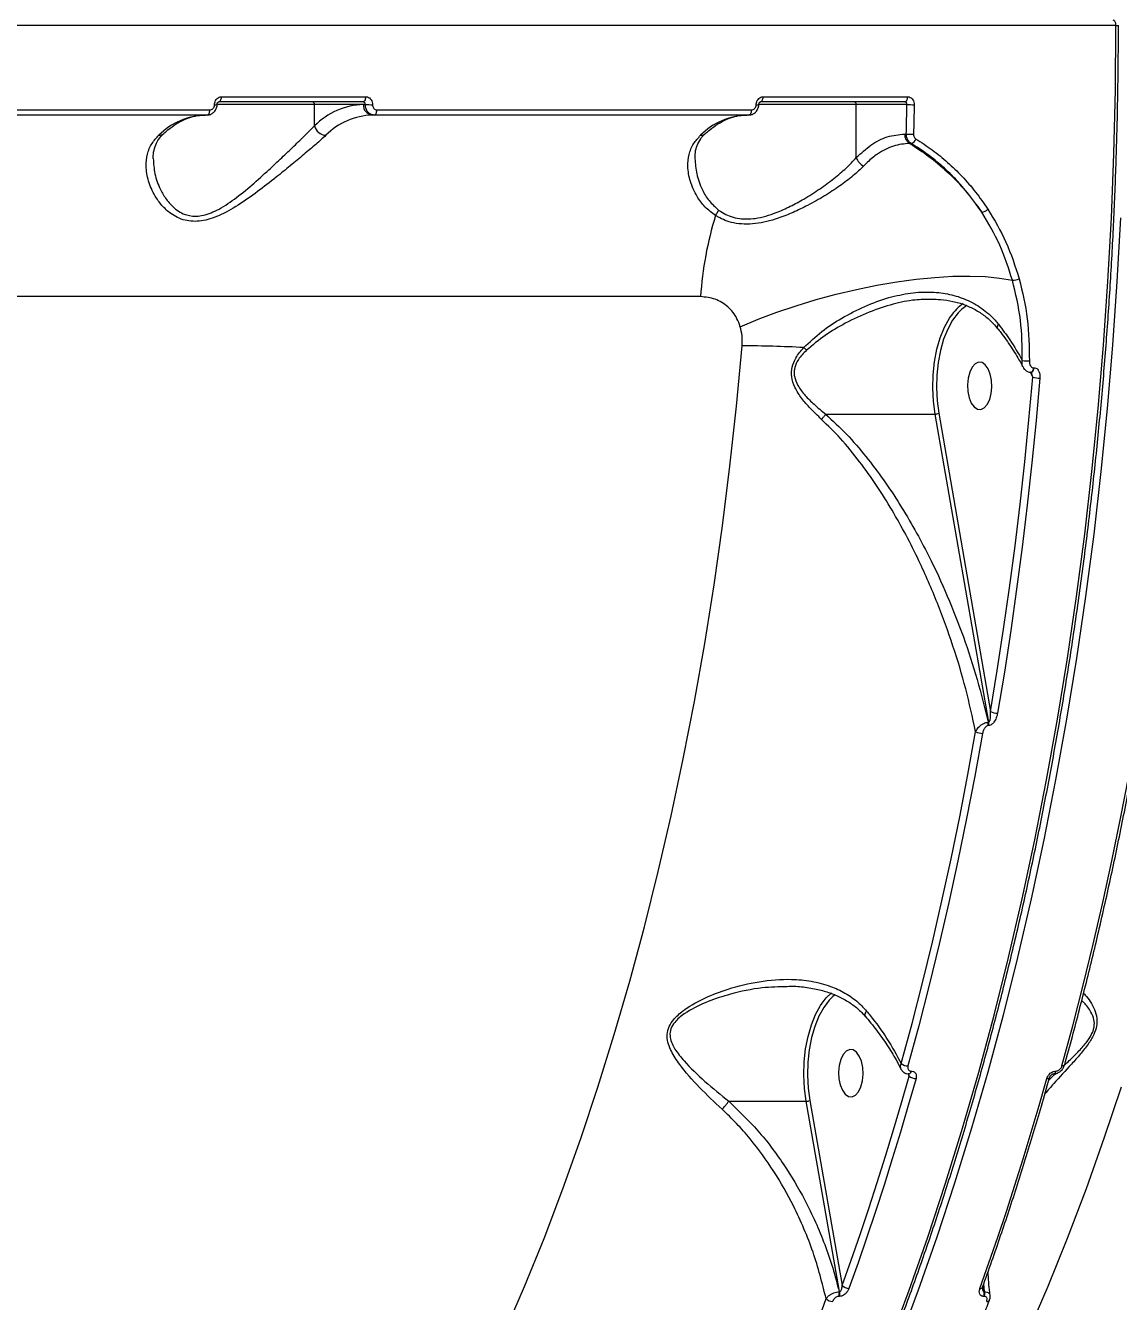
# Model space of a CAD drawing. Header units: millimetres. Extents: x -8327 to 9087, y -6583 to 5996.
# Drawn here: x 5336 to 5543.5, y -15.4 to 226.9 of the extents above; entities that cross this region are included whole.
import ezdxf

# ---------------------------------------------------------------- set-up
doc = ezdxf.new("R2010")
doc.units = ezdxf.units.MM
for name, color, linetype in [('DIKOM_ОБЪЕКТ', 7, 'Continuous'), ('DIKOM_РАЗМЕР_ЗОНА', 7, 'Continuous'), ('DIKOM_РАЗМЕР_ОБЪЕКТА', 7, 'Continuous')]:
    doc.layers.add(name, color=color, linetype=linetype)
doc.styles.add('style1', font='arial.ttf', dxfattribs={"width": 0.8})
doc.dimstyles.new('1-50', dxfattribs={"dimtxt": 300, "dimasz": 200, "dimexe": 100, "dimexo": 0, "dimgap": 100, "dimtad": 1, "dimtxsty": 'style1', "dimcen": 200, "dimclrd": 7, "dimclre": 7, "dimclrt": 7, "dimadec": 1, "dimazin": 2, "dimtfac": 1, "dimtmove": 0, "dimatfit": 2, "dimfxl": 0, "dimlwd": 25, "dimlwe": 18, "dimarcsym": 0})

# ---------------------------------------------------------------- blocks, each defined once
blk = doc.blocks.new('*D9')
at = {"layer": 'Defpoints', "color": 0, "transparency": 16777216}
for p in [(7087.37, 843.9), (-4957.59, 227.93), (7087.37, -4838.64)]:
    blk.add_point(p, dxfattribs=at)
at = {"layer": 'DIKOM_РАЗМЕР_ОБЪЕКТА', "color": 7, "lineweight": 18, "transparency": 16777216}
for p, q in [((7087.37, 843.9), (7087.37, -4938.64)), ((-4957.59, 227.93), (-4957.59, -4938.64))]:
    blk.add_line(p, q, dxfattribs=at)
at = {"layer": 'DIKOM_РАЗМЕР_ОБЪЕКТА', "color": 7, "lineweight": 25, "transparency": 16777216}
blk.add_line((-4757.59, -4838.64), (6887.37, -4838.64), dxfattribs=at)
at = {"layer": 'DIKOM_РАЗМЕР_ОБЪЕКТА', "color": 7, "transparency": 16777216}
for points in [[(-4757.59, -4805.31), (-4757.59, -4871.97), (-4957.59, -4838.64)], [(6887.37, -4805.31), (6887.37, -4871.97), (7087.37, -4838.64)]]:
    blk.add_solid(points, dxfattribs=at)
at = {"layer": 'DIKOM_РАЗМЕР_ОБЪЕКТА', "color": 7, "transparency": 16777216, "insert": (4098.94, -4585.47), "char_height": 300, "attachment_point": 5, "style": 'style1'}
blk.add_mtext('12040', dxfattribs=at)
blk = doc.blocks.new('*D12')
at = {"layer": 'Defpoints', "color": 0, "transparency": 16777216}
for p in [(-6501.58, 227.93), (9087.37, 227.93), (9087.37, -6483.3)]:
    blk.add_point(p, dxfattribs=at)
at = {"layer": 'DIKOM_РАЗМЕР_ЗОНА', "color": 7, "lineweight": 18, "transparency": 16777216}
for p, q in [((-6501.58, 227.93), (-6501.58, -6583.3)), ((9087.37, 227.93), (9087.37, -6583.3))]:
    blk.add_line(p, q, dxfattribs=at)
at = {"layer": 'DIKOM_РАЗМЕР_ЗОНА', "color": 7, "lineweight": 25, "transparency": 16777216}
blk.add_line((-6301.58, -6483.3), (8887.37, -6483.3), dxfattribs=at)
at = {"layer": 'DIKOM_РАЗМЕР_ЗОНА', "color": 7, "transparency": 16777216}
for points in [[(-6301.58, -6449.97), (-6301.58, -6516.64), (-6501.58, -6483.3)], [(8887.37, -6449.97), (8887.37, -6516.64), (9087.37, -6483.3)]]:
    blk.add_solid(points, dxfattribs=at)
at = {"layer": 'DIKOM_РАЗМЕР_ЗОНА', "color": 7, "transparency": 16777216, "insert": (2981.2, -6230.13), "char_height": 300, "attachment_point": 5, "style": 'style1'}
blk.add_mtext('15500', dxfattribs=at)

msp = doc.modelspace()

# ---------------------------------------------------------------- linework, layer by layer
at = {"layer": 'DIKOM_ОБЪЕКТ', "color": 7, "linetype": 'Continuous', "lineweight": 15}
for p, q in [((5543.049, 226.926), (5128.18, 226.926)), ((5373.201, 213.394), (5400.63, 213.394)), ((5476.061, 213.394), (5503.49, 213.394)), ((5299.864, 210.888), (5371.009, 210.888)), ((5390.888, 211.928), (5372.329, 211.928)), ((5400.115, 212.428), (5372.686, 212.428)), ((5390.888, 207.878), (5390.888, 211.928)), ((5400.156, 211.928), (5390.888, 211.928)), ((5400.516, 211.928), (5400.156, 211.928)), ((5402.725, 210.888), (5473.869, 210.888)), ((5493.748, 211.928), (5475.189, 211.928)), ((5502.975, 212.428), (5475.546, 212.428)), ((5493.748, 201.827), (5493.748, 211.928)), ((5503.376, 211.928), (5493.748, 211.928)), ((5370.495, 209.928), (5299.35, 209.928)), ((5402.21, 209.928), (5401.87, 209.928)), ((5473.355, 209.928), (5402.21, 209.928)), ((5502.938, 206.315), (5503.246, 206.315)), ((5504.161, 204.531), (5503.878, 204.531)), ((5464.181, 175.426), (5164.172, 175.426)), ((5508.13, 174.913), (5507.932, 174.905)), ((5527.26, 160.115), (5526.837, 161.089)), ((5527.428, 161.909), (5527.503, 161.909)), ((5487.938, 153.117), (5508.723, 153.117)), ((5518.89, 94.587), (5508.723, 153.117)), ((5509.395, 153.276), (5519.236, 96.628)), ((5518.786, 94.587), (5518.89, 94.587)), ((5518.89, 93.948), (5518.786, 93.948)), ((5480.995, 44.359), (5480.652, 44.343)), ((5489.715, 42.828), (5489.32, 42.504)), ((5503.782, 27.385), (5503.587, 27.831)), ((5503.72, 27.798), (5503.748, 27.798)), ((5504.174, 28.323), (5504.202, 28.323)), ((5531.178, 27.798), (5531.206, 27.798)), ((5531.631, 28.323), (5531.659, 28.323)), ((5469.543, 22.576), (5484.252, 22.576)), ((5490.593, -13.579), (5484.252, 22.576)), ((5484.924, 22.737), (5491.084, -12.383)), ((5518.112, -13.579), (5517.994, -12.008)), ((5490.527, -14.478), (5490.438, -14.478)), ((5490.505, -13.579), (5490.593, -13.579)), ((5517.829, -12.473), (5518.023, -13.579)), ((5518.044, -14.478), (5517.956, -14.478)), ((5518.023, -13.579), (5518.112, -13.579))]:
    msp.add_line(p, q, dxfattribs=at)
at = {"layer": 'DIKOM_ОБЪЕКТ', "color": 7, "linetype": 'Continuous', "lineweight": 15, "flags": 128}
for points in [[(5543.049, 226.926), (5543.039, 227.122), (5543.01, 227.31), (5542.962, 227.483), (5542.899, 227.635), (5542.82, 227.759), (5542.731, 227.852), (5542.634, 227.909), (5542.534, 227.928)], [(5500.126, -23.191), (5503.806, -13.316), (5507.336, -3.237), (5510.715, 7.036), (5513.939, 17.495), (5517.006, 28.131), (5519.912, 38.935), (5522.655, 49.899), (5525.233, 61.013), (5527.644, 72.267), (5529.886, 83.652), (5531.957, 95.159), (5533.855, 106.778), (5535.578, 118.498), (5537.125, 130.311), (5538.496, 142.206), (5539.688, 154.174), (5540.701, 166.203), (5541.533, 178.285), (5542.185, 190.408), (5542.654, 202.563), (5542.943, 214.739), (5543.049, 226.926)], [(5372.686, 212.428), (5372.784, 212.447), (5372.879, 212.501), (5372.967, 212.59), (5373.044, 212.709), (5373.108, 212.855), (5373.156, 213.022), (5373.188, 213.204), (5373.201, 213.394)], [(5400.115, 212.428), (5400.214, 212.447), (5400.308, 212.501), (5400.396, 212.59), (5400.473, 212.709), (5400.537, 212.855), (5400.586, 213.022), (5400.617, 213.204), (5400.63, 213.394)], [(5475.546, 212.428), (5475.644, 212.447), (5475.739, 212.501), (5475.827, 212.59), (5475.904, 212.709), (5475.968, 212.855), (5476.016, 213.022), (5476.048, 213.204), (5476.061, 213.394)], [(5502.975, 212.428), (5503.074, 212.447), (5503.168, 212.501), (5503.256, 212.59), (5503.333, 212.709), (5503.397, 212.855), (5503.446, 213.022), (5503.477, 213.204), (5503.49, 213.394)], [(5370.495, 209.928), (5370.592, 209.947), (5370.687, 210.001), (5370.774, 210.089), (5370.851, 210.207), (5370.915, 210.352), (5370.964, 210.518), (5370.996, 210.699), (5371.009, 210.888)], [(5402.21, 209.928), (5402.308, 209.947), (5402.402, 210.001), (5402.49, 210.089), (5402.567, 210.207), (5402.631, 210.352), (5402.679, 210.518), (5402.711, 210.699), (5402.725, 210.888)], [(5473.355, 209.928), (5473.452, 209.947), (5473.547, 210.001), (5473.634, 210.089), (5473.711, 210.207), (5473.776, 210.352), (5473.824, 210.518), (5473.856, 210.699), (5473.869, 210.888)], [(5503.246, 206.315), (5503.264, 207.017), (5503.282, 207.718), (5503.299, 208.42), (5503.316, 209.122), (5503.332, 209.823), (5503.347, 210.525), (5503.362, 211.227), (5503.376, 211.928)], [(5504.748, 211.89), (5504.733, 211.187), (5504.719, 210.483), (5504.703, 209.78), (5504.688, 209.077), (5504.671, 208.373), (5504.654, 207.67), (5504.636, 206.967), (5504.618, 206.264)], [(5543.899, 190.408), (5543.247, 178.285), (5542.415, 166.203), (5541.402, 154.174), (5540.21, 142.206), (5538.84, 130.311), (5537.292, 118.498), (5535.569, 106.778), (5533.671, 95.159), (5531.6, 83.652), (5529.358, 72.267), (5526.947, 61.013), (5524.369, 49.899), (5521.626, 38.935), (5518.72, 28.131), (5515.653, 17.495), (5512.43, 7.036), (5509.051, -3.237), (5505.52, -13.316), (5501.84, -23.191)], [(5471.714, 169.723), (5475.095, 171.129), (5478.643, 172.462), (5482.324, 173.707), (5486.101, 174.853), (5489.938, 175.888), (5493.795, 176.802), (5497.635, 177.586), (5501.421, 178.232), (5505.114, 178.734), (5508.679, 179.086), (5512.079, 179.286), (5515.282, 179.332), (5518.256, 179.223), (5520.972, 178.959), (5523.402, 178.544)], [(5513.79, 173.044), (5513.068, 172.324), (5512.029, 170.942), (5511.109, 169.268), (5510.332, 167.342), (5509.716, 165.208), (5509.274, 162.917), (5509.017, 160.522), (5508.952, 158.079), (5509.079, 155.645), (5509.395, 153.276)], [(5514.734, 173.742), (5514.204, 173.382), (5513.79, 173.044)], [(5508.723, 153.117), (5508.396, 155.559), (5508.266, 158.069), (5508.334, 160.589), (5508.599, 163.059), (5509.055, 165.422), (5509.691, 167.622), (5510.492, 169.608), (5511.44, 171.334), (5511.736, 171.775)], [(5426.907, -21.555), (5430.756, -12.617), (5434.464, -3.454), (5438.025, 5.923), (5441.438, 15.507), (5444.699, 25.289), (5447.804, 35.259), (5450.752, 45.409), (5453.538, 55.728), (5456.161, 66.207), (5458.619, 76.837), (5460.908, 87.608), (5463.027, 98.509), (5464.974, 109.53), (5466.746, 120.662), (5468.344, 131.893), (5469.763, 143.214), (5471.005, 154.613), (5472.067, 166.081)], [(5515.183, 156.219), (5515.591, 155.212), (5516.128, 154.469), (5516.751, 154.051), (5517.41, 153.99), (5518.051, 154.292), (5518.623, 154.932), (5519.078, 155.859), (5519.38, 156.997), (5519.505, 158.255), (5519.442, 159.53), (5519.197, 160.719), (5518.789, 161.726), (5518.252, 162.469), (5517.629, 162.888), (5516.97, 162.949), (5516.329, 162.647), (5515.757, 162.006), (5515.302, 161.079), (5515, 159.941), (5514.875, 158.683), (5514.938, 157.408), (5515.183, 156.219)], [(5519.236, 96.628), (5520.517, 104.42), (5521.719, 112.259), (5522.843, 120.143), (5523.887, 128.067), (5524.851, 136.03), (5525.735, 144.027), (5526.538, 152.057), (5527.26, 160.115)], [(5526.922, 161.066), (5527.058, 161.103), (5527.192, 161.217), (5527.304, 161.401), (5527.385, 161.638), (5527.428, 161.909)], [(5528.626, 159.953), (5527.902, 151.876), (5527.097, 143.827), (5526.211, 135.81), (5525.244, 127.829), (5524.198, 119.885), (5523.072, 111.983), (5521.866, 104.125), (5520.582, 96.314)], [(5502.287, 29.734), (5504.343, 37.356), (5506.317, 45.058), (5508.21, 52.837), (5510.02, 60.69), (5511.746, 68.613), (5513.389, 76.604), (5514.946, 84.658), (5516.418, 92.773)], [(5517.725, 92.474), (5516.25, 84.341), (5514.688, 76.269), (5513.042, 68.261), (5511.312, 60.32), (5509.498, 52.45), (5507.602, 44.653), (5505.623, 36.934), (5503.563, 29.295)], [(5532.809, 29.295), (5534.869, 36.934), (5536.848, 44.653), (5538.745, 52.45), (5540.559, 60.32), (5542.289, 68.261), (5543.935, 76.269), (5545.496, 84.341), (5546.971, 92.474)], [(5484.252, 22.576), (5483.925, 25.018), (5483.795, 27.528), (5483.863, 30.048), (5484.127, 32.518), (5484.583, 34.881), (5485.219, 37.081), (5486.021, 39.067), (5486.969, 40.793), (5487.265, 41.234)], [(5489.32, 42.504), (5488.598, 41.784), (5487.558, 40.402), (5486.639, 38.728), (5485.862, 36.802), (5485.245, 34.669), (5484.804, 32.378), (5484.547, 29.983), (5484.481, 27.539), (5484.608, 25.105), (5484.924, 22.737)], [(5487.265, 41.234), (5488.041, 42.218), (5489.017, 43.155)], [(5490.712, 25.678), (5491.12, 24.672), (5491.657, 23.929), (5492.28, 23.51), (5492.939, 23.449), (5493.58, 23.751), (5494.151, 24.391), (5494.607, 25.318), (5494.909, 26.457), (5495.034, 27.714), (5494.971, 28.989), (5494.726, 30.178), (5494.318, 31.185), (5493.781, 31.928), (5493.158, 32.347), (5492.499, 32.408), (5491.857, 32.106), (5491.286, 31.466), (5490.831, 30.539), (5490.529, 29.4), (5490.404, 28.143), (5490.466, 26.868), (5490.712, 25.678)], [(5533.319, 29.502), (5533.315, 29.488), (5533.271, 29.422), (5533.196, 29.368), (5533.091, 29.328), (5532.961, 29.304), (5532.809, 29.295)], [(5491.084, -12.383), (5492.796, -7.566), (5494.472, -2.703), (5496.114, 2.205), (5497.719, 7.157), (5499.289, 12.152), (5500.823, 17.189), (5502.321, 22.267), (5503.782, 27.385)], [(5505.092, 26.907), (5503.627, 21.776), (5502.126, 16.686), (5500.588, 11.637), (5499.014, 6.63), (5497.404, 1.666), (5495.759, -3.254), (5494.079, -8.128), (5492.363, -12.957)], [(5517.221, -12.957), (5518.937, -8.128), (5520.617, -3.254), (5522.262, 1.666), (5523.872, 6.63), (5525.446, 11.637), (5526.984, 16.686), (5528.485, 21.776), (5529.95, 26.907)], [(5544.044, 25.289), (5540.784, 15.507), (5537.371, 5.923), (5533.81, -3.454), (5530.102, -12.617), (5526.253, -21.555), (5522.265, -30.261), (5518.142, -38.727), (5513.888, -46.946), (5509.507, -54.908), (5505.002, -62.607), (5500.379, -70.036), (5495.642, -77.188), (5490.794, -84.055), (5485.841, -90.633), (5480.786, -96.914), (5475.636, -102.893), (5471.072, -107.853)]]:
    msp.add_lwpolyline(points, dxfattribs=at)
at = {"layer": 'DIKOM_ОБЪЕКТ', "color": 7, "linetype": 'Continuous', "lineweight": 15}
for centre, radius, start, end in [((5543.195, 266.855), 39.929, 269.78939, 270.48526), ((5372.036, 214.37), 2.484, 266.56077, 277.78498), ((5390.42, 211.961), 0.469, 356.00706, 85.21015), ((5400.654, 198.16), 13.777, 92.07063, 135.14173), ((5402.025, 211.795), 1.873, 175.92775, 265.27287), ((5401.839, 234.794), 22.903, 266.6891, 270.12282), ((5474.897, 214.337), 2.451, 266.49323, 277.8568), ((5493.28, 211.961), 0.469, 355.97245, 85.24477), ((5504.699, 234.805), 22.915, 266.68997, 270.12194), ((5370.629, 196.815), 13.122, 92.07246, 135.14082), ((5402.345, 196.814), 13.123, 92.07238, 135.13863), ((5473.489, 196.815), 13.122, 92.07338, 135.13991), ((5361.364, 207.383), 1.313, 268.43951, 311.71144), ((5393.195, 208.441), 2.375, 193.70967, 266.33376), ((5464.224, 207.385), 1.315, 268.44819, 311.6834), ((5504.993, 206.259), 2.057, 178.42247, 237.13752), ((5504.569, 223.225), 16.961, 265.52841, 270.16548), ((5503.83, 205.791), 1.303, 284.71695, 341.11229), ((5496.168, 202.552), 2.527, 196.69195, 246.20847), ((5464.788, 192.749), 2.943, 319.42283, 342.82335), ((5517.399, 193.373), 1.894, 274.8166, 314.9009), ((5531.536, 170.968), 67.503, 162.8835, 176.21299), ((5523.54, 181.249), 2.708, 267.06955, 295.28853), ((5518.863, 167.017), 8.569, 124.12492, 146.27484), ((5471.639, -61.742), 227.823, 86.94607, 89.89241), ((5459.812, 141.53), 34.078, 44.09845, 45.31336), ((5526.229, 168), 4.797, 258.58107, 274.54512), ((5526.658, 161.833), 0.848, 295.64383, 5.15194), ((5528.582, 165.424), 5.471, 256.02236, 270.46193), ((5508.738, 154.548), 1.431, 269.37909, 297.34231), ((5516.911, 94.267), 1.902, 350.33693, 9.66307), ((5517.015, 94.267), 1.902, 350.33693, 9.66307), ((5520.55, 99.224), 2.909, 243.15511, 270.63508), ((5517.711, 95.422), 2.948, 243.97553, 270.26014), ((5503.567, 31.381), 2.086, 232.1733, 269.89666), ((5503.577, 28.379), 0.599, 284.18126, 354.63009), ((5503.614, 28.375), 0.59, 282.51665, 354.9803), ((5505.081, 28.909), 2.002, 229.54902, 270.29306), ((5530.042, 27.408), 0.51, 259.5067, 324.916), ((5531.04, 28.376), 0.593, 283.09357, 354.88246), ((5531.065, 28.378), 0.597, 283.8904, 354.74267), ((5484.267, 23.994), 1.418, 269.37327, 297.58986), ((5488.723, -13.899), 1.81, 341.33013, 10.18128), ((5488.811, -13.899), 1.81, 341.33013, 10.18128), ((5492.369, -11.232), 1.725, 221.87883, 269.81211), ((5517.301, -12.443), 0.52, 261.13575, 327.46145), ((5516.245, -13.898), 1.806, 341.26736, 10.18364), ((5516.327, -13.898), 1.813, 341.31821, 10.13279), ((5061.342, 139.29), 453.687, 330.9889, 340.1307), ((5489.284, -13.691), 1.753, 223.91824, 269.38293), ((5518.588, -14.922), 0.527, 261.69285, 327.13508)]:
    msp.add_arc(centre, radius, start, end, dxfattribs=at)
for points, knots in [([(5375.21, -181.425), (5375.768, -181.186), (5378.266, -180.122), (5382.662, -177.921), (5388.395, -174.816), (5394.079, -171.385), (5399.712, -167.659), (5405.291, -163.633), (5410.81, -159.313), (5416.266, -154.7), (5421.654, -149.799), (5426.969, -144.613), (5432.21, -139.148), (5437.37, -133.405), (5442.447, -127.39), (5447.436, -121.108), (5452.334, -114.564), (5457.136, -107.761), (5461.84, -100.707), (5466.442, -93.405), (5470.938, -85.861), (5475.326, -78.082), (5479.601, -70.073), (5483.761, -61.839), (5487.802, -53.388), (5491.722, -44.726), (5495.518, -35.859), (5499.187, -26.794), (5502.725, -17.537), (5506.132, -8.096), (5509.403, 1.522), (5512.536, 11.31), (5515.53, 21.261), (5518.382, 31.368), (5521.09, 41.621), (5523.652, 52.015), (5526.065, 62.541), (5528.329, 73.191), (5530.441, 83.957), (5532.401, 94.832), (5534.206, 105.806), (5535.854, 116.872), (5537.346, 128.022), (5538.679, 139.246), (5539.853, 150.537), (5540.868, 161.886), (5541.721, 173.285), (5542.413, 184.725), (5542.943, 196.197), (5543.308, 207.693), (5543.498, 217.94), (5543.523, 224.353), (5543.534, 226.927)], [0, 0, 0, 0, 0.0058772, 0.026268, 0.0466646, 0.0670672, 0.0874751, 0.107888, 0.1283052, 0.1487262, 0.1691504, 0.1895773, 0.2100068, 0.2304374, 0.2508696, 0.2713032, 0.2917373, 0.3121714, 0.3326061, 0.3530407, 0.373475, 0.3939091, 0.414343, 0.4347763, 0.4552088, 0.4756412, 0.4960728, 0.5165041, 0.5369347, 0.5573648, 0.5777943, 0.5982233, 0.6186518, 0.6390797, 0.6595072, 0.6799345, 0.7003611, 0.7207874, 0.7412133, 0.7616389, 0.7820642, 0.8024892, 0.8229139, 0.8433384, 0.8637627, 0.8841869, 0.9046108, 0.9250347, 0.9454585, 0.9658821, 0.9863058, 1, 1, 1, 1]), ([(5371.887, 211.89), (5371.895, 212.001), (5371.917, 212.281), (5372.079, 212.704), (5372.377, 213.085), (5372.766, 213.344), (5373.056, 213.377), (5373.201, 213.394)], [0, 0, 0, 0, 0.141845, 0.3567003, 0.5713616, 0.7857753, 1, 1, 1, 1]), ([(5400.63, 213.394), (5400.724, 213.387), (5400.963, 213.368), (5401.321, 213.188), (5401.642, 212.848), (5401.855, 212.398), (5401.877, 212.059), (5401.888, 211.89)], [0, 0, 0, 0, 0.14062532, 0.35516082, 0.56991335, 0.78490937, 1, 1, 1, 1]), ([(5474.747, 211.89), (5474.755, 212.001), (5474.776, 212.281), (5474.939, 212.704), (5475.237, 213.085), (5475.626, 213.344), (5475.916, 213.377), (5476.061, 213.394)], [0, 0, 0, 0, 0.1418263, 0.3566967, 0.5713483, 0.7857687, 1, 1, 1, 1]), ([(5503.49, 213.394), (5503.585, 213.387), (5503.823, 213.368), (5504.181, 213.188), (5504.502, 212.848), (5504.715, 212.398), (5504.737, 212.059), (5504.748, 211.89)], [0, 0, 0, 0, 0.1406472, 0.3550812, 0.5698466, 0.784876, 1, 1, 1, 1]), ([(5370.528, 209.948), (5370.58, 209.943), (5370.851, 209.92), (5371.333, 210.106), (5371.88, 210.518), (5372.24, 211.13), (5372.401, 211.633), (5372.367, 211.895), (5372.365, 211.91)], [0, 0, 0, 0, 0.0530165, 0.2781183, 0.5037647, 0.7375191, 0.9841289, 1, 1, 1, 1]), ([(5371.009, 210.888), (5371.106, 210.899), (5371.299, 210.921), (5371.559, 211.094), (5371.758, 211.348), (5371.867, 211.63), (5371.881, 211.816), (5371.887, 211.89)], [0, 0, 0, 0, 0.2142103, 0.4286157, 0.6431816, 0.8580815, 1, 1, 1, 1]), ([(5372.376, 211.909), (5372.376, 211.939), (5372.376, 212.026), (5372.416, 212.163), (5372.485, 212.294), (5372.566, 212.381), (5372.646, 212.426), (5372.674, 212.43), (5372.688, 212.428), (5372.689, 212.428)], [0, 0, 0, 0, 0.0835335, 0.2335328, 0.3872031, 0.5494097, 0.7302416, 0.9908451, 1, 1, 1, 1]), ([(5400.516, 211.928), (5400.514, 211.985), (5400.511, 212.097), (5400.446, 212.247), (5400.343, 212.36), (5400.226, 212.42), (5400.147, 212.426), (5400.115, 212.428)], [0, 0, 0, 0, 0.2155177, 0.4307192, 0.6455184, 0.8597689, 1, 1, 1, 1]), ([(5402.21, 209.928), (5402.084, 209.938), (5401.766, 209.963), (5401.286, 210.202), (5400.856, 210.654), (5400.566, 211.254), (5400.533, 211.704), (5400.516, 211.928)], [0, 0, 0, 0, 0.1406803, 0.3554689, 0.5703064, 0.7851462, 1, 1, 1, 1]), ([(5401.888, 211.89), (5401.895, 211.778), (5401.909, 211.552), (5402.051, 211.252), (5402.264, 211.025), (5402.503, 210.905), (5402.662, 210.893), (5402.725, 210.888)], [0, 0, 0, 0, 0.2150945, 0.430167, 0.6447999, 0.8592982, 1, 1, 1, 1]), ([(5473.388, 209.948), (5473.44, 209.943), (5473.711, 209.92), (5474.193, 210.106), (5474.74, 210.518), (5475.1, 211.13), (5475.261, 211.633), (5475.227, 211.895), (5475.225, 211.91)], [0, 0, 0, 0, 0.0530164, 0.2781178, 0.5037638, 0.7375178, 0.9841289, 1, 1, 1, 1]), ([(5473.869, 210.888), (5473.966, 210.899), (5474.159, 210.921), (5474.419, 211.094), (5474.618, 211.348), (5474.727, 211.63), (5474.741, 211.816), (5474.747, 211.89)], [0, 0, 0, 0, 0.2141728, 0.428579, 0.6431455, 0.8580461, 1, 1, 1, 1]), ([(5475.236, 211.909), (5475.236, 211.939), (5475.237, 212.026), (5475.276, 212.163), (5475.345, 212.294), (5475.427, 212.381), (5475.506, 212.426), (5475.534, 212.43), (5475.548, 212.428), (5475.549, 212.428)], [0, 0, 0, 0, 0.0835318, 0.2334243, 0.3870915, 0.5495602, 0.7301404, 0.9907385, 1, 1, 1, 1]), ([(5503.376, 211.928), (5503.374, 211.985), (5503.371, 212.097), (5503.306, 212.247), (5503.204, 212.36), (5503.086, 212.42), (5503.007, 212.426), (5502.975, 212.428)], [0, 0, 0, 0, 0.2155181, 0.4306423, 0.6450486, 0.8592722, 1, 1, 1, 1]), ([(5362.241, 206.407), (5362.51, 206.646), (5363.297, 207.344), (5364.624, 208.283), (5366.222, 209.127), (5367.838, 209.681), (5369.15, 209.905), (5369.925, 209.923), (5370.155, 209.928)], [0, 0, 0, 0, 0.103399, 0.3019177, 0.5017444, 0.7047568, 0.9124633, 1, 1, 1, 1]), ([(5465.101, 206.407), (5465.37, 206.646), (5466.157, 207.344), (5467.484, 208.283), (5469.081, 209.127), (5470.698, 209.681), (5472.01, 209.905), (5472.785, 209.923), (5473.015, 209.928)], [0, 0, 0, 0, 0.1033984, 0.301916, 0.5017472, 0.7047585, 0.9124638, 1, 1, 1, 1]), ([(5393.043, 206.071), (5392.425, 205.516), (5391.189, 204.404), (5388.857, 202.427), (5386.316, 200.305), (5383.388, 197.929), (5380.1, 195.349), (5376.464, 192.79), (5372.882, 190.755), (5369.924, 189.803), (5367.792, 189.685), (5366.246, 189.897), (5364.831, 190.42), (5363.306, 191.341), (5361.842, 192.72), (5360.359, 194.821), (5359.249, 197.374), (5358.803, 200.092), (5359.07, 202.5), (5359.854, 204.489), (5360.864, 205.573), (5361.328, 206.071)], [0, 0, 0, 0, 0.0554756, 0.1110234, 0.1664955, 0.222006, 0.2900212, 0.3579601, 0.4226734, 0.4774054, 0.5052458, 0.5330925, 0.5627086, 0.5923766, 0.6404282, 0.6885813, 0.7603257, 0.8320621, 0.8910001, 0.9498676, 1, 1, 1, 1]), ([(5360.257, 201.64), (5360.253, 201.69), (5360.207, 202.266), (5360.383, 203.26), (5360.799, 204.536), (5361.412, 205.569), (5361.993, 206.145), (5362.254, 206.403)], [0, 0, 0, 0, 0.0260921, 0.2985478, 0.5705102, 0.8073934, 1, 1, 1, 1]), ([(5360.257, 201.64), (5360.318, 200.682), (5360.442, 198.73), (5361.407, 196.087), (5362.68, 193.878), (5363.963, 192.429), (5365.317, 191.452), (5366.799, 190.799), (5368.239, 190.656), (5369.686, 190.848), (5370.874, 191.178), (5373.011, 192.122), (5375.783, 193.968), (5379.052, 196.64), (5382.024, 199.34), (5384.683, 201.825), (5387.005, 204.047), (5389.152, 206.12), (5390.309, 207.292), (5390.888, 207.878)], [0, 0, 0, 0, 0.0848991, 0.1730638, 0.2309154, 0.2886276, 0.323067, 0.3574227, 0.4073205, 0.4206131, 0.4522228, 0.4839064, 0.5607555, 0.6437085, 0.7267731, 0.7952552, 0.863695, 0.9318941, 1, 1, 1, 1]), ([(5467.023, 190.835), (5466.316, 191.357), (5464.899, 192.404), (5463.304, 194.68), (5462.129, 197.295), (5461.667, 200.02), (5461.913, 202.437), (5462.689, 204.455), (5463.712, 205.557), (5464.188, 206.071)], [0, 0, 0, 0, 0.1281558, 0.25674316, 0.42682024, 0.59687862, 0.7373113, 0.87756976, 1, 1, 1, 1]), ([(5463.128, 201.587), (5463.134, 202), (5463.149, 202.917), (5463.504, 204.187), (5464.132, 205.332), (5464.682, 206.063), (5465.078, 206.376), (5465.112, 206.403)], [0, 0, 0, 0, 0.2204941, 0.4894579, 0.7558716, 0.9789935, 1, 1, 1, 1]), ([(5493.748, 201.827), (5494.662, 202.673), (5496.546, 204.415), (5499.658, 205.989), (5501.834, 206.206), (5502.938, 206.315)], [0, 0, 0, 0, 0.3175222, 0.653922, 1, 1, 1, 1]), ([(5504.161, 204.531), (5504.117, 204.559), (5503.906, 204.695), (5503.582, 205.042), (5503.294, 205.64), (5503.262, 206.09), (5503.246, 206.315)], [0, 0, 0, 0, 0.0805524, 0.3870196, 0.6935717, 1, 1, 1, 1]), ([(5504.618, 206.264), (5504.624, 206.151), (5504.637, 205.925), (5504.777, 205.626), (5504.936, 205.451), (5505.041, 205.384), (5505.063, 205.37)], [0, 0, 0, 0, 0.3067553, 0.6132855, 0.9195289, 1, 1, 1, 1]), ([(5503.878, 204.531), (5502.856, 204.435), (5500.784, 204.24), (5498.107, 202.833), (5496.246, 201.352), (5495.393, 200.488), (5495.149, 200.24)], [0, 0, 0, 0, 0.3362315, 0.6822454, 0.9087882, 1, 1, 1, 1]), ([(5503.878, 204.531), (5505.115, 203.74), (5507.602, 202.15), (5511.139, 199.132), (5514.538, 195.632), (5516.548, 192.873), (5517.558, 191.486)], [0, 0, 0, 0, 0.2373858, 0.4771633, 0.7370017, 1, 1, 1, 1]), ([(5517.558, 191.486), (5516.071, 193.547), (5513.816, 196.669), (5510.177, 200.162), (5507.265, 202.552), (5505.186, 203.878), (5504.161, 204.531)], [0, 0, 0, 0, 0.3951626, 0.5986683, 0.8021802, 1, 1, 1, 1]), ([(5505.063, 205.37), (5506.108, 204.701), (5508.199, 203.364), (5511.123, 200.977), (5513.883, 198.301), (5516.459, 195.337), (5517.977, 193.133), (5518.736, 192.031)], [0, 0, 0, 0, 0.1976882, 0.3953954, 0.5930996, 0.7965433, 1, 1, 1, 1]), ([(5463.106, 201.653), (5463.174, 200.678), (5463.31, 198.698), (5464.327, 195.964), (5465.699, 193.573), (5466.96, 192.45), (5467.6, 191.88)], [0, 0, 0, 0, 0.2831035, 0.5754437, 0.7847537, 1, 1, 1, 1]), ([(5467.6, 191.88), (5467.741, 191.782), (5468.643, 191.154), (5470.212, 190.446), (5472.4, 190.142), (5473.716, 190.188), (5475.102, 190.368), (5476.565, 190.691), (5478.815, 191.458), (5481.25, 192.557), (5484.026, 194.078), (5486.83, 195.859), (5489.542, 197.855), (5491.93, 199.866), (5493.142, 201.173), (5493.748, 201.827)], [0, 0, 0, 0, 0.0201052, 0.1287294, 0.1863598, 0.2440011, 0.2548541, 0.3176614, 0.3805762, 0.4675435, 0.5546241, 0.6653712, 0.7761668, 0.888093, 1, 1, 1, 1]), ([(5495.149, 200.24), (5494.505, 199.617), (5493.218, 198.369), (5490.669, 196.448), (5487.767, 194.545), (5484.761, 192.849), (5481.783, 191.41), (5479.162, 190.372), (5476.744, 189.658), (5474.564, 189.245), (5472.427, 189.148), (5469.936, 189.443), (5468.172, 190.137), (5467.177, 190.741), (5467.023, 190.835)], [0, 0, 0, 0, 0.1101034, 0.2202233, 0.3292887, 0.4383086, 0.5249606, 0.6115135, 0.6753496, 0.7390961, 0.8039965, 0.8688955, 0.9797374, 1, 1, 1, 1]), ([(5523.402, 178.544), (5522.67, 180.816), (5521.191, 185.414), (5518.779, 189.446), (5517.558, 191.486)], [0, 0, 0, 0, 0.4941543, 1, 1, 1, 1]), ([(5518.736, 192.031), (5519.954, 189.995), (5522.418, 185.874), (5523.931, 181.177), (5524.697, 178.8)], [0, 0, 0, 0, 0.4941763, 1, 1, 1, 1]), ([(5525.279, 163.298), (5525.25, 165.868), (5525.191, 171.075), (5524.003, 176.034), (5523.402, 178.544)], [0, 0, 0, 0, 0.493765, 1, 1, 1, 1]), ([(5524.697, 178.8), (5525.297, 176.299), (5526.512, 171.232), (5526.577, 165.911), (5526.609, 163.218)], [0, 0, 0, 0, 0.4937608, 1, 1, 1, 1]), ([(5471.714, 169.723), (5471.526, 170.242), (5470.998, 171.696), (5469.424, 173.621), (5467.005, 175.137), (5465.128, 175.329), (5464.181, 175.426)], [0, 0, 0, 0, 0.1529633, 0.4283595, 0.7114357, 1, 1, 1, 1]), ([(5483.776, 165.758), (5484.887, 166.805), (5487.11, 168.902), (5491.092, 171.459), (5495.359, 173.687), (5499.764, 175.291), (5504.054, 176.2), (5507.941, 176.401), (5511.5, 175.951), (5514.696, 174.948), (5517.619, 173.3), (5519.588, 171.586), (5520.538, 170.442), (5520.751, 170.186)], [0, 0, 0, 0, 0.1039349, 0.2080539, 0.3213664, 0.4346161, 0.5351292, 0.6355657, 0.7202665, 0.8048954, 0.8901501, 0.9753307, 1, 1, 1, 1]), ([(5507.932, 174.905), (5506.933, 174.894), (5504.549, 174.866), (5500.584, 174.032), (5496.115, 172.562), (5491.793, 170.509), (5487.748, 168.136), (5485.446, 166.214), (5484.285, 165.244)], [0, 0, 0, 0, 0.1201925, 0.28668767, 0.47142349, 0.66043708, 0.82864369, 1, 1, 1, 1]), ([(5508.126, 174.933), (5508.659, 174.931), (5510.009, 174.926), (5512.086, 174.581), (5514.303, 173.945), (5516.331, 173.017), (5518.148, 171.816), (5519.581, 170.597), (5520.309, 169.677), (5520.58, 169.336)], [0, 0, 0, 0, 0.1099577, 0.2787676, 0.4441557, 0.6031312, 0.7585601, 0.9104352, 1, 1, 1, 1]), ([(5472.067, 166.081), (5472.071, 166.139), (5472.122, 166.779), (5472.116, 168.033), (5471.85, 169.152), (5471.714, 169.723)], [0, 0, 0, 0, 0.0468105, 0.5142791, 1, 1, 1, 1]), ([(5520.627, 169.373), (5520.589, 169.422), (5520.499, 169.539), (5520.563, 169.827), (5520.677, 170.065), (5520.741, 170.169), (5520.751, 170.186)], [0, 0, 0, 0, 0.2985361, 0.7072767, 0.9545158, 1, 1, 1, 1]), ([(5520.751, 170.186), (5521.493, 169.2), (5523.193, 166.943), (5524.528, 164.611), (5525.279, 163.298)], [0, 0, 0, 0, 0.4365802, 1, 1, 1, 1]), ([(5520.58, 169.36), (5520.788, 169.106), (5521.727, 167.96), (5523.158, 165.858), (5524.546, 163.672), (5525.192, 162.402), (5525.363, 162.064)], [0, 0, 0, 0, 0.1077445, 0.4853706, 0.8633605, 1, 1, 1, 1]), ([(5487.152, 152.116), (5486.428, 152.799), (5485.098, 154.053), (5483.375, 156.068), (5482.094, 158.037), (5481.395, 160.089), (5481.481, 162.06), (5482.298, 164.007), (5483.237, 165.119), (5483.776, 165.758)], [0, 0, 0, 0, 0.1840086, 0.338413, 0.4956311, 0.6241658, 0.7374514, 0.8492053, 1, 1, 1, 1]), ([(5484.285, 165.244), (5483.739, 164.685), (5482.804, 163.727), (5482.019, 162.092), (5481.923, 160.971), (5482.071, 159.803), (5482.672, 158.362), (5484.004, 156.616), (5485.815, 154.841), (5487.188, 153.726), (5487.938, 153.117)], [0, 0, 0, 0, 0.1504116, 0.2579165, 0.3420777, 0.3655583, 0.4905076, 0.6488177, 0.807918, 1, 1, 1, 1]), ([(5525.402, 162.087), (5525.38, 162.119), (5525.253, 162.301), (5525.198, 162.726), (5525.254, 163.118), (5525.279, 163.298)], [0, 0, 0, 0, 0.1046707, 0.5904554, 1, 1, 1, 1]), ([(5526.609, 163.218), (5526.617, 163.052), (5526.632, 162.723), (5526.794, 162.317), (5527.017, 162.051), (5527.234, 161.926), (5527.373, 161.914), (5527.428, 161.909)], [0, 0, 0, 0, 0.2717991, 0.5388296, 0.737576, 0.8965082, 1, 1, 1, 1]), ([(5525.421, 162.072), (5525.491, 161.933), (5525.658, 161.607), (5526.109, 161.26), (5526.57, 161.062), (5526.844, 161.085), (5526.92, 161.092)], [0, 0, 0, 0, 0.2433262, 0.5722649, 0.881142, 1, 1, 1, 1]), ([(5526.927, 161.081), (5526.925, 161.082), (5526.917, 161.086), (5526.955, 161.052), (5526.999, 160.988), (5527.02, 160.93), (5527.025, 160.915)], [0, 0, 0, 0, 0.1288621, 0.4928412, 0.8744876, 1, 1, 1, 1]), ([(5527.26, 160.115), (5527.234, 160.251), (5527.181, 160.522), (5527.077, 160.784), (5527.025, 160.915)], [0, 0, 0, 0, 0.5018828, 1, 1, 1, 1]), ([(5527.503, 161.909), (5527.621, 161.894), (5527.857, 161.864), (5528.186, 161.619), (5528.473, 161.193), (5528.641, 160.601), (5528.631, 160.158), (5528.626, 159.953)], [0, 0, 0, 0, 0.1522119, 0.3039941, 0.508039, 0.7732379, 1, 1, 1, 1]), ([(5487.152, 152.116), (5487.179, 152.147), (5487.324, 152.312), (5487.613, 152.659), (5487.818, 152.952), (5487.932, 153.114)], [0, 0, 0, 0, 0.0925576, 0.497723, 1, 1, 1, 1]), ([(5487.938, 153.117), (5487.937, 153.117), (5487.935, 153.117), (5487.933, 153.115), (5487.932, 153.115), (5487.932, 153.114)], [0, 0, 0, 0, 0.43499427, 0.75089926, 1, 1, 1, 1]), ([(5487.932, 153.114), (5489.274, 151.866), (5491.974, 149.355), (5495.597, 145.11), (5498.951, 140.654), (5502.037, 135.993), (5504.899, 131.159), (5507.976, 125.356), (5511.12, 118.574), (5514.179, 110.739), (5516.806, 102.735), (5518.126, 97.303), (5518.786, 94.587)], [0, 0, 0, 0, 0.0822816, 0.1655656, 0.247517, 0.3294901, 0.4129243, 0.4963701, 0.6209048, 0.7454531, 0.872729, 1, 1, 1, 1]), ([(5516.418, 92.773), (5515.822, 95.502), (5514.631, 100.961), (5512.172, 109.133), (5509.229, 117.255), (5505.451, 125.923), (5501.527, 133.372), (5497.639, 139.593), (5494.383, 144.165), (5490.931, 148.421), (5488.363, 150.932), (5487.152, 152.116)], [0, 0, 0, 0, 0.1269757, 0.2539551, 0.3836725, 0.5133772, 0.6746756, 0.7565645, 0.8384316, 0.9238225, 1, 1, 1, 1]), ([(5516.418, 92.773), (5516.543, 93.008), (5516.79, 93.471), (5517.366, 94.028), (5517.914, 94.365), (5518.379, 94.544), (5518.648, 94.572), (5518.786, 94.587)], [0, 0, 0, 0, 0.2736499, 0.5373085, 0.7207587, 0.8565484, 1, 1, 1, 1]), ([(5518.89, 94.587), (5518.905, 94.589), (5518.937, 94.594), (5518.99, 94.639), (5519.081, 94.783), (5519.252, 95.444), (5519.243, 96.098), (5519.236, 96.628)], [0, 0, 0, 0, 0.0233407, 0.0519414, 0.1042305, 0.2733483, 1, 1, 1, 1]), ([(5520.582, 96.314), (5520.511, 96.004), (5520.374, 95.407), (5519.982, 94.674), (5519.57, 94.222), (5519.213, 93.991), (5518.998, 93.962), (5518.89, 93.948)], [0, 0, 0, 0, 0.30889267, 0.59232515, 0.76968079, 0.88452379, 1, 1, 1, 1]), ([(5518.786, 93.948), (5518.716, 93.939), (5518.578, 93.921), (5518.351, 93.775), (5518.096, 93.493), (5517.855, 93.037), (5517.77, 92.668), (5517.725, 92.474)], [0, 0, 0, 0, 0.1190505, 0.2374154, 0.4122929, 0.6910263, 1, 1, 1, 1]), ([(5533.319, 29.502), (5533.808, 31.287), (5535.223, 36.464), (5537.457, 45.145), (5539.97, 55.582), (5542.334, 66.152), (5544.544, 76.843), (5546.235, 85.684), (5547.174, 90.969), (5547.469, 92.624)], [0, 0, 0, 0, 0.0879809, 0.2551485, 0.4223166, 0.5894814, 0.7566427, 0.9238005, 1, 1, 1, 1]), ([(5468.259, 21.072), (5466.808, 22.444), (5463.866, 25.223), (5460.65, 28.859), (5458.803, 31.638), (5458.041, 33.434), (5457.762, 34.89), (5457.987, 36.415), (5458.917, 38.081), (5460.131, 39.219), (5462.201, 40.762), (5465.1, 42.328), (5469.845, 44.145), (5475.358, 45.475), (5480.713, 45.892), (5485.267, 45.474), (5488.686, 44.591), (5491.671, 43.2), (5493.961, 41.6), (5495.179, 40.283), (5495.689, 39.731)], [0, 0, 0, 0, 0.095212, 0.1929561, 0.2448024, 0.2710719, 0.2981713, 0.3242907, 0.3503883, 0.3910807, 0.4019448, 0.4719627, 0.5438092, 0.6393936, 0.7378518, 0.7988534, 0.861366, 0.9113743, 0.9628377, 1, 1, 1, 1]), ([(5480.652, 44.343), (5479.06, 44.315), (5475.437, 44.252), (5470.372, 43.127), (5465.568, 41.618), (5462.663, 40.223), (5460.57, 38.848), (5459.375, 37.863), (5458.463, 36.361), (5458.303, 35.03), (5458.61, 33.815), (5459.02, 33.005), (5459.755, 31.79), (5461.535, 29.602), (5464.924, 26.316), (5468.003, 23.823), (5469.543, 22.576)], [0, 0, 0, 0, 0.1084064, 0.246736, 0.3466575, 0.4461953, 0.4610754, 0.515502, 0.5491767, 0.5827201, 0.6148752, 0.647238, 0.6541122, 0.7260613, 0.8629754, 1, 1, 1, 1]), ([(5480.986, 44.458), (5481.043, 44.46), (5482.087, 44.493), (5484.046, 44.285), (5486.672, 43.832), (5489.04, 43.117), (5491.165, 42.176), (5493.098, 40.952), (5494.519, 39.806), (5495.196, 38.985), (5495.4, 38.737)], [0, 0, 0, 0, 0.0102573, 0.1881721, 0.3587896, 0.5021428, 0.6529524, 0.7995459, 0.9394697, 1, 1, 1, 1]), ([(5536.903, 43.109), (5537.016, 43.001), (5537.435, 42.599), (5538.185, 41.561), (5538.981, 40.136), (5539.462, 38.566), (5539.449, 36.901), (5538.881, 35.163), (5537.74, 33.317), (5536.254, 31.471), (5534.022, 28.968), (5531.678, 26.488), (5530.121, 24.652), (5529.57, 24.003)], [0, 0, 0, 0, 0.0378373, 0.1413087, 0.244593, 0.3356305, 0.4004562, 0.4662232, 0.539575, 0.6257427, 0.7142411, 0.8989842, 1, 1, 1, 1]), ([(5533.265, 29.43), (5533.573, 29.724), (5534.412, 30.526), (5535.847, 31.918), (5537.331, 33.557), (5538.429, 35.147), (5538.82, 36.219), (5538.985, 37.158), (5538.923, 38.294), (5538.213, 39.824), (5537.347, 41.013), (5536.7, 41.558), (5536.538, 41.694)], [0, 0, 0, 0, 0.0730648, 0.1995688, 0.3254325, 0.4265752, 0.5006465, 0.5152636, 0.6039342, 0.7331152, 0.9334259, 1, 1, 1, 1]), ([(5495.689, 39.731), (5495.675, 39.711), (5495.562, 39.549), (5495.405, 39.254), (5495.327, 38.931), (5495.411, 38.822), (5495.448, 38.775)], [0, 0, 0, 0, 0.046513, 0.375078, 0.7286836, 1, 1, 1, 1]), ([(5495.689, 39.731), (5495.914, 39.457), (5497.323, 37.741), (5499.741, 34.432), (5501.427, 31.32), (5502.287, 29.734)], [0, 0, 0, 0, 0.0849838, 0.5334624, 1, 1, 1, 1]), ([(5495.428, 38.768), (5496.169, 37.873), (5497.66, 36.072), (5499.608, 33.282), (5501.155, 30.809), (5501.931, 29.269), (5502.227, 28.683)], [0, 0, 0, 0, 0.27354151, 0.55057079, 0.82879298, 1, 1, 1, 1]), ([(5502.256, 28.695), (5502.204, 28.847), (5502.097, 29.157), (5502.223, 29.54), (5502.287, 29.734)], [0, 0, 0, 0, 0.4929795, 1, 1, 1, 1]), ([(5503.563, 29.295), (5503.542, 29.181), (5503.501, 28.951), (5503.585, 28.647), (5503.77, 28.428), (5503.988, 28.333), (5504.131, 28.325), (5504.174, 28.323)], [0, 0, 0, 0, 0.2336315, 0.4672964, 0.6955895, 0.908687, 1, 1, 1, 1]), ([(5531.208, 27.814), (5531.252, 27.809), (5531.499, 27.783), (5531.974, 27.934), (5532.571, 28.289), (5533.075, 28.836), (5533.225, 29.29), (5533.296, 29.506)], [0, 0, 0, 0, 0.0466791, 0.2639968, 0.5018937, 0.7633386, 1, 1, 1, 1]), ([(5531.659, 28.323), (5531.755, 28.333), (5531.947, 28.352), (5532.24, 28.503), (5532.502, 28.727), (5532.706, 29.003), (5532.776, 29.203), (5532.809, 29.295)], [0, 0, 0, 0, 0.1953132, 0.3901867, 0.5933616, 0.8111211, 1, 1, 1, 1]), ([(5502.275, 28.695), (5502.29, 28.65), (5502.371, 28.414), (5502.729, 28.088), (5503.227, 27.82), (5503.585, 27.822), (5503.723, 27.823)], [0, 0, 0, 0, 0.0805136, 0.4166365, 0.7744931, 1, 1, 1, 1]), ([(5503.782, 27.385), (5503.779, 27.476), (5503.773, 27.639), (5503.715, 27.788), (5503.689, 27.854)], [0, 0, 0, 0, 0.55315744, 1, 1, 1, 1]), ([(5504.202, 28.323), (5504.266, 28.32), (5504.474, 28.309), (5504.791, 28.173), (5505.062, 27.855), (5505.185, 27.411), (5505.123, 27.075), (5505.092, 26.907)], [0, 0, 0, 0, 0.093076, 0.303851, 0.5302099, 0.7651625, 1, 1, 1, 1]), ([(5517.74, -12.722), (5518.333, -11.061), (5520.054, -6.243), (5522.802, 1.867), (5525.929, 11.661), (5528.469, 20.097), (5529.941, 25.288), (5530.46, 27.115)], [0, 0, 0, 0, 0.1293299, 0.3750702, 0.6208045, 0.8665369, 1, 1, 1, 1]), ([(5529.95, 26.907), (5529.997, 27.042), (5530.1, 27.331), (5530.396, 27.733), (5530.777, 28.06), (5531.207, 28.28), (5531.489, 28.309), (5531.631, 28.323)], [0, 0, 0, 0, 0.1889868, 0.4045648, 0.6068011, 0.8033224, 1, 1, 1, 1]), ([(5530.307, 26.581), (5530.427, 26.701), (5530.841, 27.118), (5531.31, 27.561), (5531.643, 27.876)], [0, 0, 0, 0, 0.2885078, 1, 1, 1, 1]), ([(5530.465, 27.118), (5530.472, 27.144), (5530.492, 27.225), (5530.582, 27.39), (5530.722, 27.559), (5530.871, 27.682), (5531.008, 27.758), (5531.111, 27.793), (5531.17, 27.799), (5531.176, 27.798), (5531.176, 27.798)], [0, 0, 0, 0, 0.0968033, 0.2952411, 0.4684402, 0.6153514, 0.7426175, 0.8572031, 0.981049, 1, 1, 1, 1]), ([(5468.259, 21.072), (5468.308, 21.12), (5468.467, 21.275), (5468.784, 21.609), (5469.193, 22.089), (5469.424, 22.413), (5469.54, 22.575)], [0, 0, 0, 0, 0.1074444, 0.3495031, 0.6747272, 1, 1, 1, 1]), ([(5469.543, 22.576), (5469.542, 22.576), (5469.542, 22.576), (5469.541, 22.575), (5469.54, 22.575), (5469.54, 22.575)], [0, 0, 0, 0, 0.4414115, 0.7782759, 1, 1, 1, 1]), ([(5469.54, 22.575), (5471.427, 20.768), (5475.249, 17.107), (5480.031, 10.698), (5483.554, 4.789), (5486.044, -0.339), (5487.816, -4.654), (5489.343, -9.072), (5490.117, -12.077), (5490.505, -13.579)], [0, 0, 0, 0, 0.1852092, 0.375221, 0.5580276, 0.667273, 0.77652, 0.8882624, 1, 1, 1, 1]), ([(5488.021, -14.907), (5487.276, -11.943), (5486.149, -7.461), (5483.865, -1.619), (5481.484, 3.557), (5478.183, 9.373), (5474.426, 14.541), (5471.046, 18.406), (5469.188, 20.183), (5468.259, 21.072)], [0, 0, 0, 0, 0.2227157, 0.3367334, 0.450749, 0.6310056, 0.8132778, 0.9066527, 1, 1, 1, 1]), ([(5519.162, -14.273), (5519.136, -14.098), (5518.918, -12.591), (5518.848, -11.098), (5518.785, -9.779)], [0, 0, 0, 0, 0.11613, 1, 1, 1, 1]), ([(5488.021, -14.907), (5488.039, -14.882), (5488.161, -14.708), (5488.455, -14.406), (5488.955, -14.057), (5489.476, -13.803), (5490.008, -13.628), (5490.338, -13.595), (5490.505, -13.579)], [0, 0, 0, 0, 0.0391667, 0.2683729, 0.4664101, 0.6437443, 0.8200247, 1, 1, 1, 1]), ([(5490.438, -14.478), (5490.354, -14.486), (5490.187, -14.502), (5489.926, -14.625), (5489.678, -14.81), (5489.449, -15.069), (5489.323, -15.294), (5489.273, -15.425), (5489.265, -15.444)], [0, 0, 0, 0, 0.1673018, 0.3345051, 0.5091681, 0.7131033, 0.9576946, 1, 1, 1, 1]), ([(5492.363, -12.957), (5492.353, -12.985), (5492.275, -13.192), (5492.075, -13.548), (5491.709, -13.959), (5491.319, -14.249), (5490.914, -14.44), (5490.656, -14.466), (5490.527, -14.478)], [0, 0, 0, 0, 0.0392323, 0.2872299, 0.4951508, 0.6710571, 0.8353666, 1, 1, 1, 1]), ([(5490.593, -13.579), (5490.616, -13.576), (5490.66, -13.57), (5490.748, -13.512), (5490.85, -13.382), (5490.952, -13.153), (5491.038, -12.835), (5491.073, -12.566), (5491.083, -12.405), (5491.084, -12.383)], [0, 0, 0, 0, 0.0553867, 0.1099015, 0.2436977, 0.4176044, 0.6518423, 0.9518562, 1, 1, 1, 1]), ([(5517.956, -14.478), (5517.897, -14.475), (5517.693, -14.465), (5517.404, -14.329), (5517.167, -14.016), (5517.066, -13.548), (5517.166, -13.166), (5517.221, -12.957)], [0, 0, 0, 0, 0.0795704, 0.2756097, 0.4707404, 0.7104976, 1, 1, 1, 1]), ([(5517.69, -13.008), (5517.688, -13), (5517.685, -12.98), (5517.692, -12.851), (5517.736, -12.746), (5517.746, -12.72)], [0, 0, 0, 0, 0.3189104, 0.8320403, 1, 1, 1, 1]), ([(5517.696, -13.014), (5517.707, -13.085), (5517.731, -13.238), (5517.803, -13.411), (5517.888, -13.521), (5517.955, -13.57), (5518.003, -13.576), (5518.023, -13.579)], [0, 0, 0, 0, 0.29104237, 0.6337442, 0.77571221, 0.9056301, 1, 1, 1, 1]), ([(5518.512, -15.444), (5518.549, -15.305), (5518.615, -15.059), (5518.547, -14.762), (5518.397, -14.57), (5518.213, -14.487), (5518.083, -14.48), (5518.044, -14.478)], [0, 0, 0, 0, 0.3025833, 0.5346985, 0.7254369, 0.9171328, 1, 1, 1, 1]), ([(5518.112, -13.579), (5518.19, -13.584), (5518.448, -13.603), (5518.801, -13.727), (5519.086, -13.964), (5519.119, -14.177), (5519.134, -14.278)], [0, 0, 0, 0, 0.1343797, 0.4429073, 0.7386662, 1, 1, 1, 1]), ([(5519.017, -15.206), (5519.046, -15.132), (5519.161, -14.84), (5519.224, -14.505), (5519.153, -14.276), (5519.152, -14.27)], [0, 0, 0, 0, 0.2459172, 0.9812001, 1, 1, 1, 1]), ([(5489.051, -81.174), (5489.815, -79.799), (5492.032, -75.811), (5495.616, -69.034), (5499.763, -60.775), (5503.788, -52.296), (5507.693, -43.608), (5511.473, -34.715), (5515.06, -25.784), (5517.55, -19.238), (5518.835, -15.742), (5519.031, -15.208)], [0, 0, 0, 0, 0.068852, 0.1996782, 0.3305056, 0.4613287, 0.5921484, 0.7229662, 0.8537785, 0.9777034, 1, 1, 1, 1])]:
    msp.add_open_spline(points, degree=3, knots=knots, dxfattribs=at)

# ---------------------------------------------------------------- dimensions: what is measured, and where the dimension line sits
at = {"layer": 'DIKOM_РАЗМЕР_ЗОНА'}
dim = msp.add_linear_dim(base=(9087.366, -6483.303), p1=(-6501.585, 227.929), p2=(9087.366, 227.928), text='15500', dimstyle='1-50', dxfattribs=at)
dim.commit()
dim.dimension.update_dxf_attribs({"geometry": '*D12', "text_midpoint": (2981.198, -6483.303), "dimtype": 160})
at = {"layer": 'DIKOM_РАЗМЕР_ОБЪЕКТА'}
dim = msp.add_linear_dim(base=(7087.366, -4838.641), p1=(-4957.594, 227.929), p2=(7087.366, 843.902), text='12040', dimstyle='1-50', dxfattribs=at)
dim.commit()
dim.dimension.update_dxf_attribs({"geometry": '*D9', "text_midpoint": (4098.945, -4838.641), "dimtype": 160})

doc.saveas('drawing.dxf')
